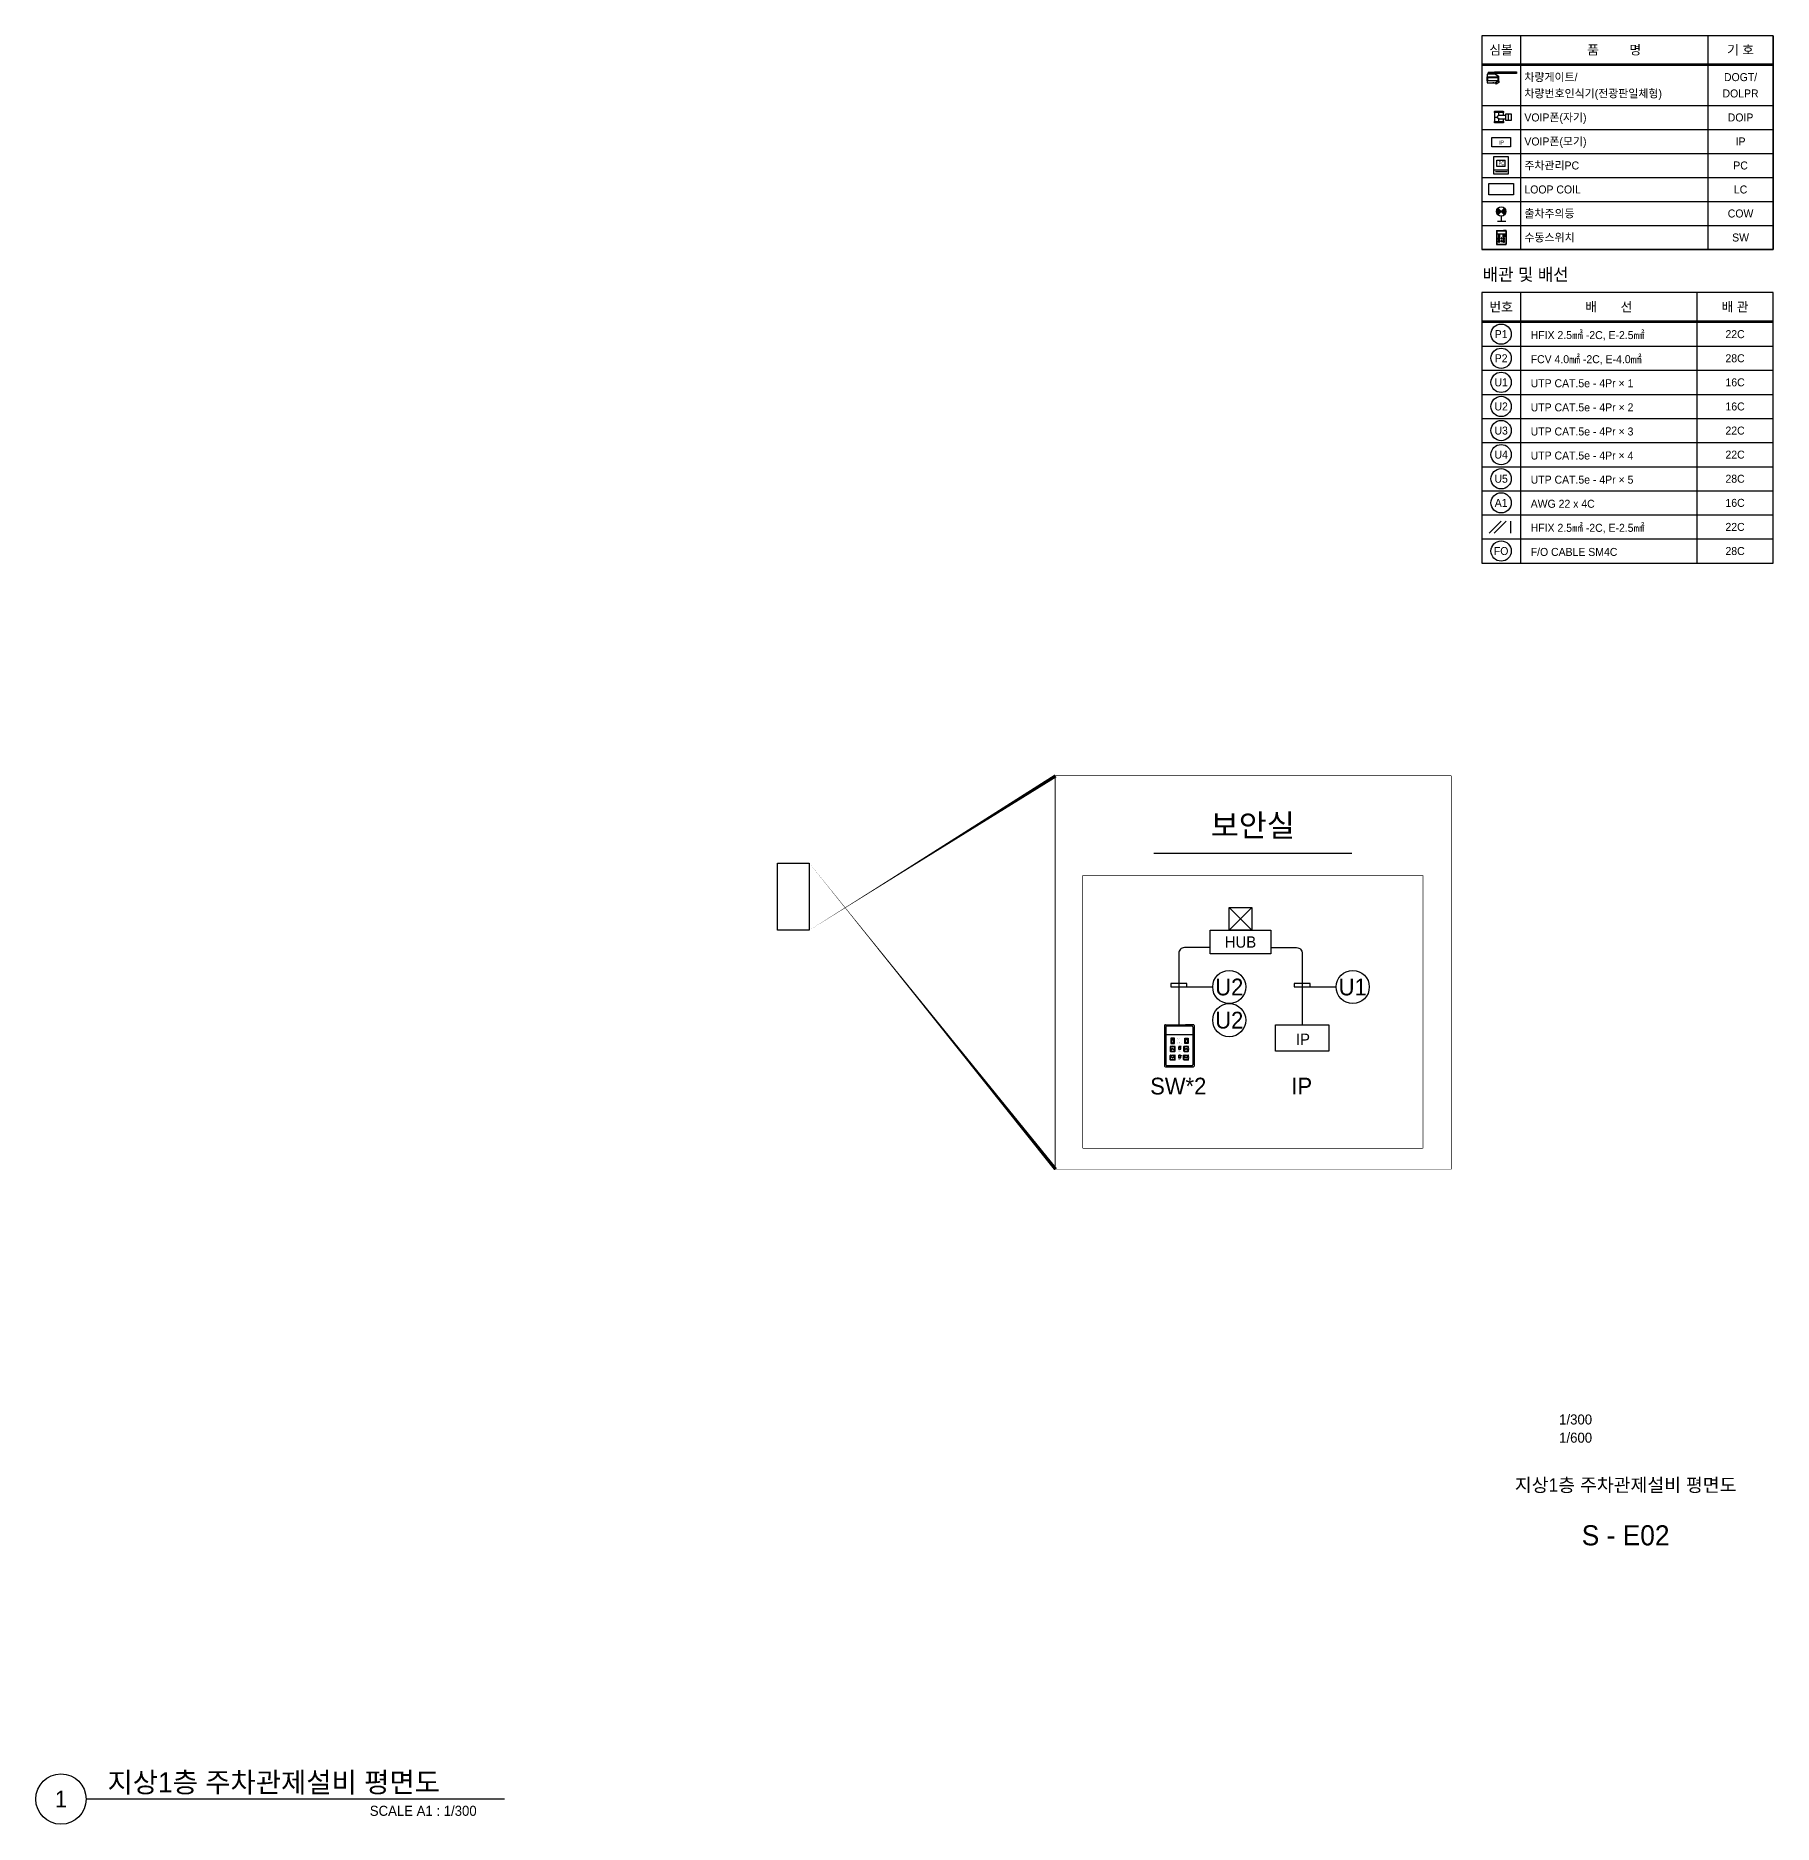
# Model space of a CAD drawing. Header units: millimetres. Extents: x 84326 to 246448, y -347550 to -9398.
# Drawn here: x 91088 to 246448, y -347550 to -187598 of the extents above; entities that cross this region are included whole.
import ezdxf
from ezdxf.enums import TextEntityAlignment as Align

# ---------------------------------------------------------------- set-up
doc = ezdxf.new("R2010")
doc.units = ezdxf.units.MM
doc.header["$LTSCALE"] = 300
doc.set_wipeout_variables(frame=1)
for name, color, linetype in [('-----20 General Symbol', 3, 'Continuous'), ('-----29 Cable Schedule', 1, 'Continuous'), ('-----29 Indicator', 1, 'Continuous'), ('-----30 Text', 2, 'Continuous'), ('-----41 Drawing Title', 2, 'Continuous'), ('-----42 Drawing Number', 2, 'Continuous'), ('-----43 Drawing Scale', 3, 'Continuous'), ('6', 6, 'Continuous')]:
    doc.layers.add(name, color=color, linetype=linetype)
doc.styles.add('ELEC', font='')
doc.styles.get('ELEC').set_extended_font_data('Dotum')

# ---------------------------------------------------------------- blocks, each defined once
blk = doc.blocks.new('범례-1')
at = {"layer": '-----20 General Symbol'}
h = blk.add_hatch(color=1, dxfattribs=at)
h.paths.add_polyline_path([(-5212, -3917), (-5149, -3979), (-5212, -4042, -0.414214)])
h.paths.add_polyline_path([(-5149, -3979), (-5087, -3917, -0.198912), (-5061, -3979, -0.198912), (-5087, -4042)])
h = blk.add_hatch(color=256, dxfattribs=at)
h.paths.add_polyline_path([(-5151, -4489, 0.414214), (-5150, -4490), (-5139, -4490, 0.414214), (-5138, -4489), (-5138, -4475, 0.393456), (-5139, -4475), (-5139, -4475, 0.435281), (-5139, -4475), (-5139, -4488, -0.435281), (-5139, -4489), (-5149, -4489, -0.435281), (-5150, -4488), (-5150, -4475, -0.393456), (-5149, -4474), (-5143, -4474, 0.414214), (-5143, -4473, 0.414214), (-5143, -4473), (-5149, -4473, 0.414214), (-5150, -4474)])
h.paths.add_polyline_path([(-5151, -4543, 0.414214), (-5150, -4545), (-5139, -4545, 0.414214), (-5138, -4543), (-5138, -4532, 0.393456), (-5139, -4532), (-5139, -4532, 0.435281), (-5139, -4532), (-5139, -4543, -0.435281), (-5139, -4544), (-5149, -4544, -0.435281), (-5150, -4543), (-5150, -4529, -0.393456), (-5149, -4528), (-5139, -4528, 0.414214), (-5139, -4528, 0.414214), (-5139, -4527), (-5149, -4527, 0.414214), (-5150, -4528)])
h.paths.add_polyline_path([(-5145, -4476, 0.556907), (-5145, -4476), (-5144, -4477, 0.284599), (-5143, -4477), (-5135, -4471, 0.556907), (-5135, -4471), (-5137, -4470, 0.284599), (-5137, -4470)])
h.paths.add_polyline_path([(-5146, -4531, 0.414214), (-5145, -4531), (-5134, -4531, 0.414214), (-5134, -4531), (-5134, -4529, 0.414214), (-5134, -4529), (-5145, -4529, 0.414214), (-5146, -4529)])
for p, q in [((-5418, -1474), (-5418, -1506)), ((-5418, -1474), (-5414, -1474)), ((-5418, -1506), (-5414, -1506)), ((-5414, -1474), (-5414, -1468)), ((-5414, -1474), (-5413, -1474)), ((-5414, -1506), (-5414, -1474)), ((-5414, -1506), (-5413, -1506)), ((-5414, -1512), (-5414, -1506)), ((-5413, -1409), (-5413, -1457)), ((-5257, -1409), (-5413, -1409)), ((-5413, -1468), (-5413, -1457)), ((-5413, -1457), (-5407, -1457)), ((-5407, -1468), (-5413, -1468)), ((-5413, -1468), (-5413, -1469)), ((-5413, -1529), (-5413, -1469)), ((-5413, -1469), (-5407, -1469)), ((-5407, -1529), (-5413, -1529)), ((-5413, -1529), (-5413, -1571)), ((-5413, -1571), (-5257, -1571)), ((-5407, -1457), (-5407, -1468)), ((-5407, -1457), (-5203, -1457)), ((-5407, -1468), (-5203, -1468)), ((-5407, -1469), (-5203, -1469)), ((-5407, -1469), (-5407, -1529)), ((-5203, -1529), (-5407, -1529)), ((-5399, -1468), (-5399, -1469)), ((-5393, -1373), (-5393, -1388)), ((-5393, -1388), (-5273, -1388)), ((-5390, -1370), (-5276, -1370)), ((-5370, -1391), (-5370, -1388)), ((-5358, -1391), (-5370, -1391)), ((-5358, -1391), (-5358, -1388)), ((-5342, -1388), (-5342, -1409)), ((-5324, -1409), (-5324, -1388)), ((-5309, -1391), (-5309, -1388)), ((-5297, -1391), (-5309, -1391)), ((-5305, -1571), (-5305, -1571)), ((-5287, -1571), (-5305, -1571)), ((-5301, -1571), (-5301, -1572)), ((-5292, -1572), (-5301, -1572)), ((-5297, -1391), (-5297, -1388)), ((-5292, -1572), (-5292, -1571)), ((-5287, -1571), (-5287, -1571)), ((-5273, -1373), (-5273, -1388)), ((-5257, -1409), (-5197, -1451)), ((-5197, -1529), (-5257, -1571)), ((-5256, -1409), (-5256, -1409)), ((-5238, -1594), (-5255, -1569)), ((-5251, -1412), (-5251, -1413)), ((-5203, -1446), (-5251, -1412)), ((-5233, -1590), (-5250, -1566)), ((-5188, -1558), (-5233, -1590)), ((-5212, -1468), (-5212, -1469)), ((-5188, -1558), (-5205, -1534)), ((-5203, -1447), (-5203, -1446)), ((-5203, -1468), (-5203, -1457)), ((-5203, -1457), (-5197, -1457)), ((-5197, -1468), (-5203, -1468)), ((-5203, -1529), (-5203, -1469)), ((-5203, -1469), (-5197, -1469)), ((-5197, -1529), (-5203, -1529)), ((-5183, -1555), (-5200, -1530)), ((-5198, -1449), (-5198, -1450)), ((-5197, -1457), (-5197, -1451)), ((-5197, -1457), (-5197, -1468)), ((-5197, -1469), (-5197, -1468)), ((-5197, -1469), (-5197, -1529)), ((-5276, -2127), (-5276, -2296)), ((-5191, -2180), (-5191, -2180)), ((-5191, -2242), (-5191, -2242)), ((-5107, -2180), (-5107, -2127)), ((-5107, -2296), (-5107, -2242)), ((-5231, -3138), (-5231, -3018)), ((-5231, -3018), (-5072, -3018)), ((-5072, -3138), (-5231, -3138)), ((-5072, -3138), (-5072, -3018)), ((-5239, -4341), (-5239, -4595)), ((-5234, -4336), (-5107, -4336)), ((-5231, -4349), (-5231, -4587)), ((-5226, -4344), (-5066, -4344)), ((-5058, -4336), (-5107, -4336)), ((-5061, -4349), (-5061, -4587)), ((-5053, -4341), (-5053, -4595)), ((-5234, -4600), (-5058, -4600)), ((-5226, -4592), (-5066, -4592))]:
    blk.add_line(p, q, dxfattribs=at)
for points in [[(-5273, -1396), (-5273, -1365), (-4863, -1365), (-4863, -1396)], [(-5065, -2275), (-5065, -2148), (-4963, -2148), (-4963, -2275)], [(-5326, -2591), (-4974, -2591), (-4974, -2767), (-5326, -2767)], [(-5380, -3458), (-4921, -3458), (-4921, -3669), (-5380, -3669)], [(-5177, -4453), (-5177, -4420), (-5199, -4420), (-5199, -4453)], [(-5113, -4453), (-5113, -4420), (-5090, -4420), (-5090, -4453)]]:
    blk.add_lwpolyline(points, close=True, dxfattribs=at)
for points in [[(-5256, -1409), (-5256, -1409), (-5255, -1409), (-5255, -1409), (-5254, -1410), (-5254, -1410), (-5253, -1411), (-5252, -1411), (-5251, -1412)], [(-5233, -1590), (-5234, -1591), (-5235, -1591), (-5236, -1592), (-5236, -1593), (-5237, -1593), (-5237, -1593), (-5238, -1593), (-5238, -1594)], [(-5203, -1446), (-5202, -1446), (-5201, -1447), (-5200, -1448), (-5199, -1448), (-5199, -1449), (-5198, -1449), (-5198, -1449), (-5198, -1449)], [(-5183, -1555), (-5183, -1555), (-5183, -1555), (-5184, -1556), (-5184, -1556), (-5185, -1557), (-5186, -1557), (-5187, -1558), (-5188, -1558)], [(-5276, -2211), (-5222, -2211)], [(-5065, -2180), (-5149, -2180), (-5191, -2180)], [(-5191, -2242), (-5149, -2242), (-5065, -2242)], [(-5014, -2275), (-5014, -2148)], [(-5291, -2958), (-5291, -3277), (-5012, -3277), (-5012, -2958), (-5291, -2958)], [(-5291, -3197), (-5012, -3197)], [(-5039, -3237), (-5255, -3237)], [(-5194, -4429), (-5195, -4424)], [(-5195, -4448), (-5194, -4429)], [(-5182, -4424), (-5182, -4424), (-5194, -4424)], [(-5194, -4429), (-5182, -4429)], [(-5182, -4429), (-5181, -4424)], [(-5181, -4448), (-5182, -4429)], [(-5108, -4424), (-5108, -4424), (-5096, -4424)], [(-5107, -4429), (-5108, -4424)], [(-5108, -4448), (-5107, -4429)], [(-5096, -4429), (-5107, -4429)], [(-5096, -4429), (-5095, -4424)], [(-5095, -4448), (-5096, -4429)]]:
    blk.add_lwpolyline(points, dxfattribs=at)
for points in [[(-5276, -2110, -0.414214), (-5267, -2101), (-5115, -2101, -0.414214), (-5107, -2110), (-5107, -2127), (-5276, -2127), (-5276, -2110)], [(-5267, -2321, -0.414214), (-5276, -2313), (-5276, -2296), (-5107, -2296), (-5107, -2313, -0.414214), (-5115, -2321), (-5267, -2321)], [(-5139, -4475), (-5139, -4488, -0.435281), (-5139, -4489), (-5149, -4489, -0.435281), (-5150, -4488), (-5150, -4475, -0.393456), (-5149, -4474), (-5143, -4474, 0.414214), (-5143, -4473), (-5143, -4473, 0.414214), (-5143, -4473), (-5149, -4473, 0.414214), (-5150, -4474), (-5151, -4489, 0.414214), (-5150, -4490), (-5139, -4490, 0.414214), (-5138, -4489), (-5138, -4475, 0.393456), (-5139, -4475), (-5139, -4475, 0.435281)], [(-5139, -4532), (-5139, -4543, -0.435281), (-5139, -4544), (-5149, -4544, -0.435281), (-5150, -4543), (-5150, -4529, -0.393456), (-5149, -4528), (-5139, -4528, 0.414214), (-5139, -4528), (-5139, -4528, 0.414214), (-5139, -4527), (-5149, -4527, 0.414214), (-5150, -4528), (-5151, -4543, 0.414214), (-5150, -4545), (-5139, -4545, 0.414214), (-5138, -4543), (-5138, -4532, 0.393456), (-5139, -4532), (-5139, -4532, 0.435281)], [(-5145, -4529), (-5134, -4529, -0.414214), (-5134, -4529), (-5134, -4531, -0.414214), (-5134, -4531), (-5145, -4531, -0.414214), (-5146, -4531), (-5146, -4529, -0.414214)], [(-5145, -4476), (-5137, -4470, -0.284599), (-5137, -4470), (-5135, -4471, -0.556907), (-5135, -4471), (-5143, -4477, -0.284599), (-5144, -4477), (-5145, -4476, -0.556907)]]:
    blk.add_lwpolyline(points, format="xyb", close=True, dxfattribs=at)
for points in [[(-5191, -2296), (-5191, -2242, -1), (-5191, -2180), (-5191, -2127)], [(-5201, -4472, 0.377782), (-5204, -4476, 0.063166), (-5204, -4501)], [(-5201, -4558, -0.377782), (-5204, -4555, -0.063166), (-5204, -4530)], [(-5175, -4472, 0.031502), (-5188, -4472, 0.031502), (-5201, -4472)], [(-5199, -4476, 0.377782), (-5200, -4477, 0.06326), (-5200, -4500, 0.377782), (-5199, -4501)], [(-5201, -4504, 0.031502), (-5188, -4505, 0.031502), (-5175, -4504)], [(-5201, -4527, -0.031502), (-5188, -4526, -0.031502), (-5175, -4527)], [(-5199, -4555, -0.377782), (-5200, -4554, -0.06326), (-5200, -4531, -0.377782), (-5199, -4530)], [(-5175, -4558, -0.031502), (-5188, -4559, -0.031502), (-5201, -4558)], [(-5177, -4476, 0.031502), (-5188, -4475, 0.031502), (-5199, -4476)], [(-5199, -4501, 0.031502), (-5188, -4501, 0.031502), (-5177, -4501)], [(-5199, -4530, -0.031502), (-5188, -4529, -0.031502), (-5177, -4530)], [(-5177, -4555, -0.031502), (-5188, -4556, -0.031502), (-5199, -4555)], [(-5194, -4449, 0.000003), (-5194, -4449), (-5182, -4449)], [(-5116, -4472, 0.377782), (-5119, -4476, 0.063166), (-5119, -4501)], [(-5116, -4558, -0.377782), (-5119, -4555, -0.063166), (-5119, -4530)], [(-5115, -4476, 0.377782), (-5116, -4477, 0.06326), (-5116, -4500, 0.377782), (-5115, -4501)], [(-5115, -4555, -0.377782), (-5116, -4554, -0.06326), (-5116, -4531, -0.377782), (-5115, -4530)], [(-5091, -4472, 0.031502), (-5104, -4472, 0.031502), (-5116, -4472)], [(-5116, -4504, 0.031502), (-5104, -4505, 0.031502), (-5091, -4504)], [(-5116, -4527, -0.031502), (-5104, -4526, -0.031502), (-5091, -4527)], [(-5091, -4558, -0.031502), (-5104, -4559, -0.031502), (-5116, -4558)], [(-5093, -4476, 0.031502), (-5104, -4475, 0.031502), (-5115, -4476)], [(-5115, -4501, 0.031502), (-5104, -4501, 0.031502), (-5093, -4501)], [(-5115, -4530, -0.031502), (-5104, -4529, -0.031502), (-5093, -4530)], [(-5093, -4555, -0.031502), (-5104, -4556, -0.031502), (-5115, -4555)], [(-5096, -4449, -0.000003), (-5096, -4449), (-5108, -4449)]]:
    blk.add_lwpolyline(points, format="xyb", dxfattribs=at)
at = {"layer": '-----20 General Symbol', "color": 1}
for points in [[(-5212, -3917), (-5087, -4042)], [(-5087, -3917), (-5212, -4042)], [(-5221, -4165), (-5059, -4165)], [(-5149, -4068), (-5149, -4165)]]:
    blk.add_lwpolyline(points, dxfattribs=at)
at = {"layer": '-----20 General Symbol', "elevation": 0}
blk.add_lwpolyline([(-5231, -4398), (-5061, -4398)], dxfattribs=at)
at = {"layer": '-----20 General Symbol', "const_width": 0.42}
for points in [[(-5156, -4424), (-5156, -4421, -0.414214), (-5152, -4417), (-5138, -4417, -0.414214), (-5134, -4421), (-5134, -4424)], [(-5156, -4449), (-5156, -4451, 0.414214), (-5152, -4455), (-5138, -4455, 0.414214), (-5134, -4451), (-5134, -4449)]]:
    blk.add_lwpolyline(points, format="xyb", dxfattribs=at)
at = {"layer": '-----20 General Symbol'}
for centre, radius in [((-5255, -2113), 6.76), ((-5255, -2309), 6.76), ((-5128, -2113), 6.76), ((-5128, -2309), 6.76), ((-5194, -4491), 0.71), ((-5194, -4539), 0.71), ((-5193, -4490), 0.71), ((-5193, -4541), 0.71), ((-5191, -4488), 0.71), ((-5191, -4543), 0.71), ((-5190, -4487), 0.71), ((-5190, -4544), 0.71), ((-5188, -4485), 0.995), ((-5188, -4546), 0.995), ((-5187, -4487), 0.71), ((-5187, -4544), 0.71), ((-5185, -4488), 0.71), ((-5185, -4543), 0.71), ((-5183, -4490), 0.71), ((-5183, -4541), 0.71), ((-5182, -4491), 0.71), ((-5182, -4539), 0.71), ((-5110, -4491), 0.71), ((-5110, -4539), 0.71), ((-5109, -4490), 0.71), ((-5109, -4541), 0.71), ((-5107, -4488), 0.71), ((-5107, -4543), 0.71), ((-5106, -4487), 0.71), ((-5106, -4544), 0.71), ((-5104, -4485), 0.995), ((-5104, -4546), 0.995), ((-5102, -4487), 0.71), ((-5102, -4544), 0.71), ((-5101, -4488), 0.71), ((-5101, -4543), 0.71), ((-5099, -4490), 0.71), ((-5099, -4541), 0.71), ((-5098, -4491), 0.71), ((-5098, -4539), 0.71)]:
    blk.add_circle(centre, radius, dxfattribs=at)
at = {"layer": '-----20 General Symbol', "color": 1}
blk.add_circle((-5149, -3979), 88.5, dxfattribs=at)
at = {"layer": '-----20 General Symbol'}
for centre, radius, start, end in [((-5412, -1474), 5.76, 101.537, 180), ((-5412, -1506), 5.76, 180, 258.463), ((-5414, -1468), 0.24, 281.537, 0), ((-5414, -1512), 0.24, 0, 78.463), ((-5390, -1373), 3, 90, 180), ((-5276, -1373), 3, 0, 90), ((-5234, -4341), 4.93, 90, 180), ((-5226, -4349), 4.93, 90, 180), ((-5066, -4349), 4.93, 0, 90), ((-5058, -4341), 4.93, 0, 90), ((-5234, -4595), 4.93, 180, 270), ((-5226, -4587), 4.93, 180, 270), ((-5200, -4501), 3.31, 180.0001, 262.7828), ((-5200, -4530), 3.31, 97.2172, 179.9999), ((-5107, -4436), 88.4, 172.7605, 187.2394), ((-5194, -4425), 1.26, 97.2172, 179.9999), ((-5194, -4447), 1.26, 179.9999, 262.7826), ((-5182, -4425), 1.26, 0.0001, 82.7828), ((-5182, -4447), 1.26, 277.2174, 0.0001), ((-5269, -4436), 88.4, 352.5524, 7.2395), ((-5177, -4477), 1.28, 0.0001, 82.7828), ((-5177, -4500), 1.28, 277.2174, 0.0001), ((-5177, -4531), 1.28, 359.9999, 82.7826), ((-5177, -4554), 1.28, 277.2172, 359.9999), ((-5265, -4488), 89.8, 352.7606, 7.2395), ((-5265, -4543), 89.8, 352.7605, 7.2394), ((-5176, -4476), 3.31, 0.0001, 82.7828), ((-5176, -4501), 3.31, 277.2174, 0.0001), ((-5176, -4530), 3.31, 359.9999, 82.7826), ((-5176, -4555), 3.31, 277.2172, 359.9999), ((-5272, -4488), 100, 352.7708, 7.2283), ((-5272, -4542), 100, 352.7717, 7.2292), ((-5116, -4501), 3.31, 180.0001, 262.7828), ((-5116, -4530), 3.31, 97.2172, 179.9999), ((-5107, -4425), 1.26, 97.2172, 179.9999), ((-5021, -4436), 88.4, 172.7605, 187.4476), ((-5107, -4447), 1.26, 179.9999, 262.7826), ((-5096, -4425), 1.26, 0.0001, 82.7828), ((-5096, -4447), 1.26, 277.2174, 0.0001), ((-5182, -4436), 88.4, 352.7606, 7.2395), ((-5093, -4477), 1.28, 0.0001, 82.7828), ((-5093, -4500), 1.28, 277.2174, 0.0001), ((-5093, -4531), 1.28, 359.9999, 82.7826), ((-5093, -4554), 1.28, 277.2172, 359.9999), ((-5181, -4488), 89.8, 352.7606, 7.2395), ((-5181, -4543), 89.8, 352.7605, 7.2394), ((-5092, -4476), 3.31, 0.0001, 82.7828), ((-5092, -4501), 3.31, 277.2174, 0.0001), ((-5092, -4530), 3.31, 359.9999, 82.7826), ((-5092, -4555), 3.31, 277.2172, 359.9999), ((-5188, -4488), 100, 352.7708, 7.2283), ((-5188, -4542), 100, 352.7717, 7.2292), ((-5066, -4587), 4.93, 270, 360), ((-5058, -4595), 4.93, 270, 360)]:
    blk.add_arc(centre, radius, start, end, dxfattribs=at)
at = {"layer": '-----29 Cable Schedule', "color": 3}
for p, q in [((-5514, -687), (-5514, -4693)), ((-51, -687), (-5514, -687)), ((-51, -4693), (-51, -687)), ((-51, -687), (-51, -4693)), ((-51, -4693), (-5514, -4693)), ((-5514, -4693), (-51, -4693)), ((-5514, -5501), (-5514, -10571)), ((-51, -5501), (-5514, -5501)), ((-5514, -5502), (-5514, -10571)), ((-51, -5502), (-5514, -5502)), ((-51, -10571), (-51, -5501)), ((-51, -10571), (-51, -5502)), ((-5514, -10571), (-51, -10571))]:
    blk.add_line(p, q, dxfattribs=at)
at = {"layer": '-----29 Cable Schedule'}
for p, q in [((-4789, -687), (-4789, -4693)), ((-1276, -687), (-1276, -4693)), ((-5514, -1212), (-51, -1212)), ((-5514, -1237), (-51, -1237)), ((-5514, -1993), (-51, -1993)), ((-5514, -1993), (-51, -1993)), ((-5514, -2443), (-51, -2443)), ((-5514, -2893), (-51, -2893)), ((-5514, -2893), (-51, -2893)), ((-5514, -3343), (-51, -3343)), ((-5514, -3793), (-51, -3793)), ((-5514, -3793), (-51, -3793)), ((-5514, -4243), (-51, -4243)), ((-4786, -5502), (-4786, -10571)), ((-1480, -5502), (-1480, -10571)), ((-5514, -6029), (-51, -6029)), ((-5514, -6054), (-51, -6054)), ((-5514, -6506), (-51, -6506)), ((-5514, -6957), (-51, -6957)), ((-5514, -7409), (-51, -7409)), ((-5514, -7861), (-51, -7861)), ((-5514, -8312), (-51, -8312)), ((-5514, -8764), (-51, -8764)), ((-5514, -9216), (-51, -9216)), ((-5514, -9668), (-51, -9668)), ((-5514, -10119), (-51, -10119))]:
    blk.add_line(p, q, dxfattribs=at)
at = {"layer": '-----29 Indicator', "color": 1}
for p, q in [((-5374, -10011), (-5150, -9787)), ((-5279, -10011), (-5055, -9787)), ((-4972, -9784), (-4972, -10008))]:
    blk.add_line(p, q, dxfattribs=at)
at = {"layer": '-----29 Indicator'}
for centre in [(-5150, -6280), (-5150, -6732), (-5150, -7183), (-5150, -7635), (-5150, -8087), (-5150, -8538), (-5150, -8990), (-5150, -9442), (-5150, -10345)]:
    blk.add_circle(centre, 190, dxfattribs=at)
at = {"layer": '-----20 General Symbol', "style": 'ELEC'}
blk.add_text('IP', height=75, dxfattribs=at).set_placement((-5145, -2688), align=Align.MIDDLE_CENTER)
at = {"layer": '-----20 General Symbol', "style": 'ELEC', "width": 0.7}
blk.add_text('PC', height=70, dxfattribs=at).set_placement((-5145, -3078), align=Align.MIDDLE_CENTER)
at = {"layer": '-----20 General Symbol', "style": 'ELEC'}
for s, height, p in [('OFF', 4.2, (-5192, -4446)), ('ON', 4.2, (-5191, -4434)), ('잠금', 5.04, (-5151, -4427)), ('해제', 5.04, (-5151, -4452)), ('열림', 5.04, (-5151, -4502)), ('닫힘', 5.04, (-5151, -4556)), ('OFF', 4.2, (-5106, -4446)), ('ON', 4.2, (-5104, -4434))]:
    blk.add_text(s, height=height, dxfattribs=at).set_placement(p)
at = {"layer": '-----30 Text', "style": 'ELEC'}
for s, p in [('심볼', (-5151, -949)), ('품         명', (-3032, -949)), ('기 호', (-663, -949)), ('번호', (-5150, -5765)), ('배       선', (-3133, -5765)), ('배 관', (-766, -5765))]:
    blk.add_text(s, height=175, dxfattribs=at).set_placement(p, align=Align.MIDDLE)
for s, p in [('차량게이트/', (-4714, -1462)), ('차량번호인식기(전광판일체형)', (-4714, -1768)), ('VOIP폰(자기)', (-4714, -2218)), ('VOIP폰(모기)', (-4714, -2668)), ('주차관리PC', (-4714, -3118)), ('LOOP COIL', (-4714, -3568)), ('출차주의등', (-4714, -4018)), ('수동스위치', (-4714, -4468)), ('HFIX 2.5㎟ -2C, E-2.5㎟', (-4596, -6297)), ('FCV 4.0㎟ -2C, E-4.0㎟', (-4596, -6749)), ('UTP CAT.5e - 4Pr × 1', (-4596, -7200)), ('UTP CAT.5e - 4Pr × 2', (-4596, -7652)), ('UTP CAT.5e - 4Pr × 3', (-4596, -8104)), ('UTP CAT.5e - 4Pr × 4', (-4596, -8555)), ('UTP CAT.5e - 4Pr × 5', (-4596, -9007)), ('AWG 22 x 4C', (-4596, -9459)), ('HFIX 2.5㎟ -2C, E-2.5㎟', (-4596, -9910)), ('F/O CABLE SM4C', (-4596, -10362))]:
    blk.add_text(s, height=150, dxfattribs=at).set_placement(p, align=Align.MIDDLE_LEFT)
for s, p in [('DOGT/', (-663, -1462)), ('DOLPR', (-663, -1768)), ('DOIP', (-663, -2218)), ('IP', (-663, -2668)), ('PC', (-663, -3118)), ('LC', (-663, -3568)), ('COW', (-663, -4018)), ('SW', (-663, -4468)), ('P1', (-5150, -6280)), ('22C', (-766, -6280)), ('P2', (-5150, -6732)), ('28C', (-766, -6732)), ('U1', (-5150, -7183)), ('16C', (-766, -7183)), ('U2', (-5150, -7635)), ('16C', (-766, -7635)), ('U3', (-5150, -8087)), ('22C', (-766, -8087)), ('U4', (-5150, -8538)), ('22C', (-766, -8538)), ('U5', (-5150, -8990)), ('28C', (-766, -8990)), ('A1', (-5150, -9442)), ('16C', (-766, -9442)), ('22C', (-766, -9893)), ('FO', (-5150, -10345)), ('28C', (-766, -10345))]:
    blk.add_text(s, height=150, dxfattribs=at).set_placement(p, align=Align.MIDDLE_CENTER)
blk.add_text('배관 및 배선', height=230, dxfattribs=at).set_placement((-5496, -5277))

msp = doc.modelspace()

# ---------------------------------------------------------------- hatches: boundary and pattern name
at = {"layer": '-----20 General Symbol'}
h = msp.add_hatch(color=256, dxfattribs=at)
h.paths.add_polyline_path([(193275, -278228, 0.4142136), (193290, -278244), (193448, -278244, 0.4142136), (193464, -278228), (193456, -278029, 0.3934558), (193451, -278024), (193449, -278024, 0.4352805), (193444, -278030), (193451, -278219, -0.4352805), (193439, -278232), (193299, -278232, -0.4352805), (193287, -278219), (193296, -278020, -0.3934558), (193308, -278009), (193384, -278009, 0.4142136), (193390, -278003, 0.4142136), (193384, -277997), (193300, -277997, 0.4142136), (193284, -278012)])
h.paths.add_polyline_path([(193275, -279002, 0.4142136), (193290, -279018), (193448, -279018, 0.4142136), (193464, -279002), (193457, -278839, 0.3934558), (193453, -278834), (193450, -278834, 0.4352805), (193445, -278839), (193451, -278993, -0.4352805), (193439, -279006), (193299, -279006, -0.4352805), (193287, -278993), (193296, -278794, -0.3934558), (193308, -278783), (193442, -278783, 0.4142136), (193448, -278777, 0.4142136), (193442, -278771), (193300, -278771, 0.4142136), (193284, -278787)])
h.paths.add_polyline_path([(193357, -278036, 0.5569066), (193358, -278042), (193379, -278053, 0.2845986), (193387, -278053), (193501, -277975, 0.5569066), (193501, -277969), (193480, -277958, 0.2845986), (193471, -277958)])
h.paths.add_polyline_path([(193348, -278820, 0.4142136), (193354, -278826), (193518, -278826, 0.4142136), (193524, -278820), (193524, -278801, 0.4142136), (193518, -278795), (193354, -278795, 0.4142136), (193348, -278801)])

# ---------------------------------------------------------------- linework, layer by layer
at = {"layer": '-----41 Drawing Title', "color": 7}
msp.add_line((133012, -345300), (95588, -345300), dxfattribs=at)
msp.add_circle((93338, -345300), 2250, dxfattribs=at)
at = {"elevation": 0}
msp.add_lwpolyline([(217627, -288970), (182278, -288970), (182278, -253792), (217627, -253792)], close=True, dxfattribs=at)
at = {"layer": '6', "elevation": 0}
msp.add_lwpolyline([(157404, -261595), (160254, -261595), (160254, -267595), (157404, -267595)], close=True, dxfattribs=at)

# ---------------------------------------------------------------- block references
at = {"xscale": 4.771445988610838, "yscale": 4.771445988610838, "zscale": 4.771445988610838}
msp.add_blockref('범례-1', (246691, -184320), dxfattribs=at)

# ---------------------------------------------------------------- texts
at = {"layer": '-----41 Drawing Title', "style": 'ELEC'}
msp.add_text('지상1층 주차관제설비 평면도', height=1200, dxfattribs=at).set_placement((233250, -317210), align=Align.MIDDLE_CENTER)
at = {"layer": '-----41 Drawing Title', "color": 2, "style": 'ELEC'}
msp.add_text('지상1층 주차관제설비 평면도', height=1800, dxfattribs=at).set_placement((97505, -344700))
at = {"layer": '-----41 Drawing Title', "color": 7, "style": 'ELEC'}
msp.add_text('1', height=1500, dxfattribs=at).set_placement((93338, -345300), align=Align.MIDDLE)
at = {"layer": '-----41 Drawing Title', "style": 'ELEC'}
msp.add_text('SCALE A1 : 1/300', height=900, dxfattribs=at).set_placement((130512, -346800), align=Align.RIGHT)
at = {"layer": '-----42 Drawing Number', "style": 'ELEC'}
msp.add_text('S - E02', height=1800, dxfattribs=at).set_placement((233250, -321710), align=Align.MIDDLE_CENTER)
at = {"layer": '-----43 Drawing Scale', "style": 'ELEC'}
for s, p in [('1/300', (228779, -311350)), ('1/600', (228779, -312980))]:
    msp.add_text(s, height=900, dxfattribs=at).set_placement(p, align=Align.MIDDLE_CENTER)

# ---------------------------------------------------------------- next in the draw order: wipeouts: each hides what was drawn before it
msp.add_wipeout([(217627, -288970), (182278, -288970), (182278, -253792), (217627, -253792)]).dxf.layer = '-----29 Indicator'

# ---------------------------------------------------------------- next in the draw order: linework, layer by layer
at = {"layer": '-----29 Indicator'}
for points in [[(160254, -267595, 0, 300, 0), (182278, -253792, 300, 300, 0)], [(160254, -261595, 0, 300, 0), (182278, -288970, 300, 300, 0)]]:
    msp.add_lwpolyline(points, format="xyseb", dxfattribs=at)
at = {"layer": '-----29 Indicator', "color": 1, "elevation": 0}
msp.add_lwpolyline([(215092, -262703), (215092, -287079), (184731, -287079), (184731, -262703)], close=True, dxfattribs=at)
at = {"layer": '-----30 Text', "elevation": 0}
msp.add_lwpolyline([(191066, -260695), (208757, -260695)], dxfattribs=at)

# ---------------------------------------------------------------- next in the draw order: texts
at = {"layer": '-----30 Text', "style": 'ELEC'}
msp.add_text('보안실', height=2000, dxfattribs=at).set_placement((199911, -258209), align=Align.MIDDLE_CENTER)

# ---------------------------------------------------------------- next in the draw order: wipeouts: each hides what was drawn before it
at = {"color": 1}
msp.add_wipeout([(215092, -262703), (215092, -287079), (184731, -287079), (184731, -262703)], dxfattribs=at).dxf.layer = '-----29 Indicator'

# ---------------------------------------------------------------- next in the draw order: linework, layer by layer
at = {"layer": '-----20 General Symbol'}
for p, q in [((192028, -276112), (192028, -279741)), ((192098, -276042), (193901, -276042)), ((192140, -276224), (192140, -279629)), ((192211, -276154), (194483, -276154)), ((194596, -276042), (193901, -276042)), ((194554, -276224), (194554, -279629)), ((194666, -276112), (194666, -279741)), ((192098, -279811), (194596, -279811)), ((192211, -279699), (194483, -279699))]:
    msp.add_line(p, q, dxfattribs=at)
at = {"layer": '-----20 General Symbol', "elevation": 0}
for points in [[(197798, -265553), (199825, -265553), (199825, -267581), (197798, -267581)], [(196096, -267581), (201526, -267581), (201526, -269715), (196096, -269715)], [(201949, -276042), (206716, -276042), (206716, -278425), (201949, -278425)], [(192904, -277711), (192904, -277238), (192589, -277238), (192589, -277711)], [(193823, -277711), (193823, -277238), (194138, -277238), (194138, -277711)]]:
    msp.add_lwpolyline(points, close=True, dxfattribs=at)
for points in [[(199825, -265553), (197798, -267581)], [(197798, -265553), (199825, -267581)], [(192140, -276927), (194554, -276927)], [(192662, -277365), (192650, -277303)], [(192650, -277644), (192662, -277365)], [(192833, -277298), (192833, -277298), (192661, -277298)], [(192662, -277365), (192832, -277365)], [(192832, -277365), (192844, -277303)], [(192844, -277644), (192832, -277365)], [(193883, -277644), (193895, -277365)], [(193895, -277365), (193884, -277303)], [(193895, -277298), (193895, -277298), (194066, -277298)], [(194066, -277365), (193895, -277365)], [(194066, -277365), (194077, -277303)], [(194078, -277644), (194066, -277365)]]:
    msp.add_lwpolyline(points, dxfattribs=at)
for points in [[(192567, -277989, 0.3777822), (192526, -278036, 0.0631665), (192526, -278395)], [(192588, -278036, 0.3777822), (192572, -278054, 0.0632603), (192572, -278376, 0.3777822), (192588, -278394)], [(192927, -277989, 0.0315019), (192747, -277978, 0.0315019), (192567, -277989)], [(192906, -278036, 0.0315019), (192747, -278026, 0.0315019), (192588, -278036)], [(192661, -277651, 0.0000028), (192661, -277651), (192833, -277651)], [(193767, -277989, 0.3777822), (193726, -278036, 0.0631665), (193726, -278395)], [(193788, -278036, 0.3777822), (193772, -278054, 0.0632603), (193772, -278376, 0.3777822), (193788, -278394)], [(194127, -277989, 0.0315019), (193947, -277978, 0.0315019), (193767, -277989)], [(194106, -278036, 0.0315019), (193947, -278026, 0.0315019), (193788, -278036)], [(194066, -277651, -0.0000028), (194066, -277651), (193895, -277651)], [(192567, -279215, -0.3777822), (192526, -279168, -0.0631665), (192526, -278809)], [(192588, -279168, -0.3777822), (192572, -279150, -0.0632603), (192572, -278828, -0.3777822), (192588, -278810)], [(192567, -278441, 0.0315019), (192747, -278452, 0.0315019), (192927, -278441)], [(192567, -278763, -0.0315019), (192747, -278752, -0.0315019), (192927, -278763)], [(192927, -279215, -0.0315019), (192747, -279226, -0.0315019), (192567, -279215)], [(192588, -278394, 0.0315019), (192747, -278404, 0.0315019), (192906, -278394)], [(192588, -278810, -0.0315019), (192747, -278800, -0.0315019), (192906, -278810)], [(192906, -279168, -0.0315019), (192747, -279178, -0.0315019), (192588, -279168)], [(193767, -279215, -0.3777822), (193726, -279168, -0.0631665), (193726, -278809)], [(193788, -279168, -0.3777822), (193772, -279150, -0.0632603), (193772, -278828, -0.3777822), (193788, -278810)], [(193767, -278441, 0.0315019), (193947, -278452, 0.0315019), (194127, -278441)], [(193767, -278763, -0.0315019), (193947, -278752, -0.0315019), (194127, -278763)], [(194127, -279215, -0.0315019), (193947, -279226, -0.0315019), (193767, -279215)], [(193788, -278394, 0.0315019), (193947, -278404, 0.0315019), (194106, -278394)], [(193788, -278810, -0.0315019), (193947, -278800, -0.0315019), (194106, -278810)], [(194106, -279168, -0.0315019), (193947, -279178, -0.0315019), (193788, -279168)]]:
    msp.add_lwpolyline(points, format="xyb", dxfattribs=at)
at = {"layer": '-----20 General Symbol', "const_width": 5.99, "elevation": 0}
for points in [[(193207, -277297), (193207, -277262, -0.4142136), (193267, -277202), (193461, -277202, -0.4142136), (193520, -277262), (193520, -277297)], [(193207, -277652), (193207, -277687, 0.4142136), (193267, -277747), (193461, -277747, 0.4142136), (193520, -277687), (193520, -277652)]]:
    msp.add_lwpolyline(points, format="xyb", dxfattribs=at)
at = {"layer": '-----20 General Symbol', "elevation": 0}
for points in [[(193444, -278030), (193451, -278219, -0.4352805), (193439, -278232), (193299, -278232, -0.4352805), (193287, -278219), (193296, -278020, -0.3934558), (193308, -278009), (193384, -278009, 0.4142136), (193390, -278003), (193390, -278003, 0.4142136), (193384, -277997), (193300, -277997, 0.4142136), (193284, -278012), (193275, -278228, 0.4142136), (193290, -278244), (193448, -278244, 0.4142136), (193464, -278228), (193456, -278029, 0.3934558), (193451, -278024), (193449, -278024, 0.4352805)], [(193357, -278036), (193471, -277958, -0.2845986), (193480, -277958), (193501, -277969, -0.5569066), (193501, -277975), (193387, -278053, -0.2845986), (193379, -278053), (193358, -278042, -0.5569066)], [(193445, -278839), (193451, -278993, -0.4352805), (193439, -279006), (193299, -279006, -0.4352805), (193287, -278993), (193296, -278794, -0.3934558), (193308, -278783), (193442, -278783, 0.4142136), (193448, -278777), (193448, -278777, 0.4142136), (193442, -278771), (193300, -278771, 0.4142136), (193284, -278787), (193275, -279002, 0.4142136), (193290, -279018), (193448, -279018, 0.4142136), (193464, -279002), (193457, -278839, 0.3934558), (193453, -278834), (193450, -278834, 0.4352805)], [(193354, -278795), (193518, -278795, -0.4142136), (193524, -278801), (193524, -278820, -0.4142136), (193518, -278826), (193354, -278826, -0.4142136), (193348, -278820), (193348, -278801, -0.4142136)]]:
    msp.add_lwpolyline(points, format="xyb", close=True, dxfattribs=at)
at = {"layer": '-----20 General Symbol'}
for centre, radius in [((192656, -278260, 0), 10.1), ((192679, -278238, 0), 10.1), ((192701, -278215, 0), 10.1), ((192724, -278193, 0), 10.1), ((192746, -278170, 0), 14.2), ((192769, -278193, 0), 10.1), ((192791, -278215, 0), 10.1), ((192814, -278238, 0), 10.1), ((192836, -278260, 0), 10.1), ((193856, -278260, 0), 10.1), ((193879, -278238, 0), 10.1), ((193901, -278215, 0), 10.1), ((193924, -278193, 0), 10.1), ((193946, -278170, 0), 14.2), ((193969, -278193, 0), 10.1), ((193991, -278215, 0), 10.1), ((194014, -278238, 0), 10.1), ((194036, -278260, 0), 10.1), ((192656, -278944, 0), 10.1), ((192679, -278967, 0), 10.1), ((192701, -278989, 0), 10.1), ((192724, -279012, 0), 10.1), ((192746, -279034, 0), 14.2), ((192769, -279012, 0), 10.1), ((192791, -278989, 0), 10.1), ((192814, -278967, 0), 10.1), ((192836, -278944, 0), 10.1), ((193856, -278944, 0), 10.1), ((193879, -278967, 0), 10.1), ((193901, -278989, 0), 10.1), ((193924, -279012, 0), 10.1), ((193946, -279034, 0), 14.2), ((193969, -279012, 0), 10.1), ((193991, -278989, 0), 10.1), ((194014, -278967, 0), 10.1), ((194036, -278944, 0), 10.1)]:
    msp.add_circle(centre, radius, dxfattribs=at)
for centre, radius, start, end in [((192098, -276112), 70.3, 90, 180), ((192211, -276224), 70.3, 90, 180), ((194483, -276224), 70.3, 0.00001, 90.00001), ((194596, -276112), 70.3, 0.00001, 90.00001), ((193896, -277474), 1260, 172.76048, 187.23938), ((192664, -277316), 17.9, 97.21724, 179.99993), ((192664, -277633), 17.9, 179.99993, 262.78262), ((192830, -277316), 17.9, 0.00007, 82.78276), ((192830, -277633), 17.9, 277.21738, 0.00007), ((191598, -277474), 1260, 352.55238, 7.23952), ((192903, -278054), 18.2, 0.00007, 82.78276), ((191652, -278215), 1280, 352.76062, 7.23952), ((192921, -278036), 47.2, 0.00007, 82.78276), ((191553, -278215), 1426, 352.77078, 7.22826), ((195129, -277474), 1260, 172.76048, 187.44762), ((193897, -277316), 17.9, 97.21724, 179.99993), ((193897, -277633), 17.9, 179.99993, 262.78262), ((194064, -277316), 17.9, 0.00007, 82.78276), ((194064, -277633), 17.9, 277.21738, 0.00007), ((192832, -277474), 1260, 352.76062, 7.23952), ((194103, -278054), 18.2, 0.00007, 82.78276), ((192852, -278215), 1280, 352.76062, 7.23952), ((194121, -278036), 47.2, 0.00007, 82.78276), ((192753, -278215), 1426, 352.77078, 7.22826), ((192098, -279741), 70.3, 180, 270), ((192211, -279629), 70.3, 180, 270), ((192573, -278394), 47.2, 180.00007, 262.78276), ((192573, -278810), 47.2, 97.21724, 179.99993), ((192903, -278376), 18.2, 277.21738, 0.00007), ((192903, -278828), 18.2, 359.99993, 82.78262), ((192903, -279150), 18.2, 277.21724, 359.99993), ((191652, -278989), 1280, 352.76048, 7.23938), ((192921, -278394), 47.2, 277.21738, 0.00007), ((192921, -278810), 47.2, 359.99993, 82.78262), ((192921, -279168), 47.2, 277.21724, 359.99993), ((191553, -278989), 1426, 352.77174, 7.22922), ((193773, -278394), 47.2, 180.00007, 262.78276), ((193773, -278810), 47.2, 97.21724, 179.99993), ((194103, -278376), 18.2, 277.21738, 0.00007), ((194103, -278828), 18.2, 359.99993, 82.78262), ((194103, -279150), 18.2, 277.21724, 359.99993), ((192852, -278989), 1280, 352.76048, 7.23938), ((194121, -278394), 47.2, 277.21738, 0.00007), ((194121, -278810), 47.2, 359.99993, 82.78262), ((194121, -279168), 47.2, 277.21724, 359.99993), ((192753, -278989), 1426, 352.77174, 7.22922), ((194483, -279629), 70.3, 269.99999, 359.99999), ((194596, -279741), 70.3, 269.99999, 359.99999)]:
    msp.add_arc(centre, radius, start, end, dxfattribs=at)
at = {"layer": '-----29 Indicator', "elevation": 0}
for points in [[(192575, -272671), (194006, -272671), (194006, -272349), (192575, -272349)], [(203617, -272671), (205048, -272671), (205048, -272349), (203617, -272349)]]:
    msp.add_lwpolyline(points, close=True, dxfattribs=at)
for points in [[(194006, -272671), (196325, -272671)], [(205048, -272671), (207367, -272671)]]:
    msp.add_lwpolyline(points, dxfattribs=at)
at = {"layer": '-----29 Indicator'}
for centre in [(197807, -272671), (208848, -272671), (197807, -275634)]:
    msp.add_circle(centre, 1482, dxfattribs=at)
at = {"layer": '6', "elevation": 0}
for points in [[(196096, -269146), (193797, -269146, 0.4142136), (193291, -269653), (193291, -276042)], [(201526, -269146), (203825, -269146, -0.4142136), (204332, -269653), (204332, -276042)]]:
    msp.add_lwpolyline(points, format="xyb", dxfattribs=at)

# ---------------------------------------------------------------- next in the draw order: texts
at = {"layer": '-----20 General Symbol', "style": 'ELEC'}
for s, p in [('HUB', (198811, -268648)), ('IP', (204399, -277346))]:
    msp.add_text(s, height=1013.8, dxfattribs=at).set_placement(p, align=Align.MIDDLE_CENTER)
for s, height, p in [('OFF', 59.9, (192689, -277617)), ('ON', 59.9, (192710, -277448)), ('잠금', 71.8, (193272, -277345, 0)), ('해제', 71.8, (193272, -277694, 0)), ('OFF', 59.9, (193923, -277617)), ('ON', 59.9, (193943, -277448)), ('열림', 71.8, (193272, -278406)), ('닫힘', 71.8, (193272, -279180))]:
    msp.add_text(s, height=height, dxfattribs=at).set_placement(p)
at = {"layer": '-----30 Text', "style": 'ELEC'}
for s, p in [('U2', (197807, -272671)), ('U1', (208848, -272671)), ('U2', (197807, -275634)), ('SW*2', (193247, -281534)), ('IP', (204289, -281534))]:
    msp.add_text(s, height=1500, dxfattribs=at).set_placement(p, align=Align.MIDDLE_CENTER)

doc.saveas('drawing.dxf')
